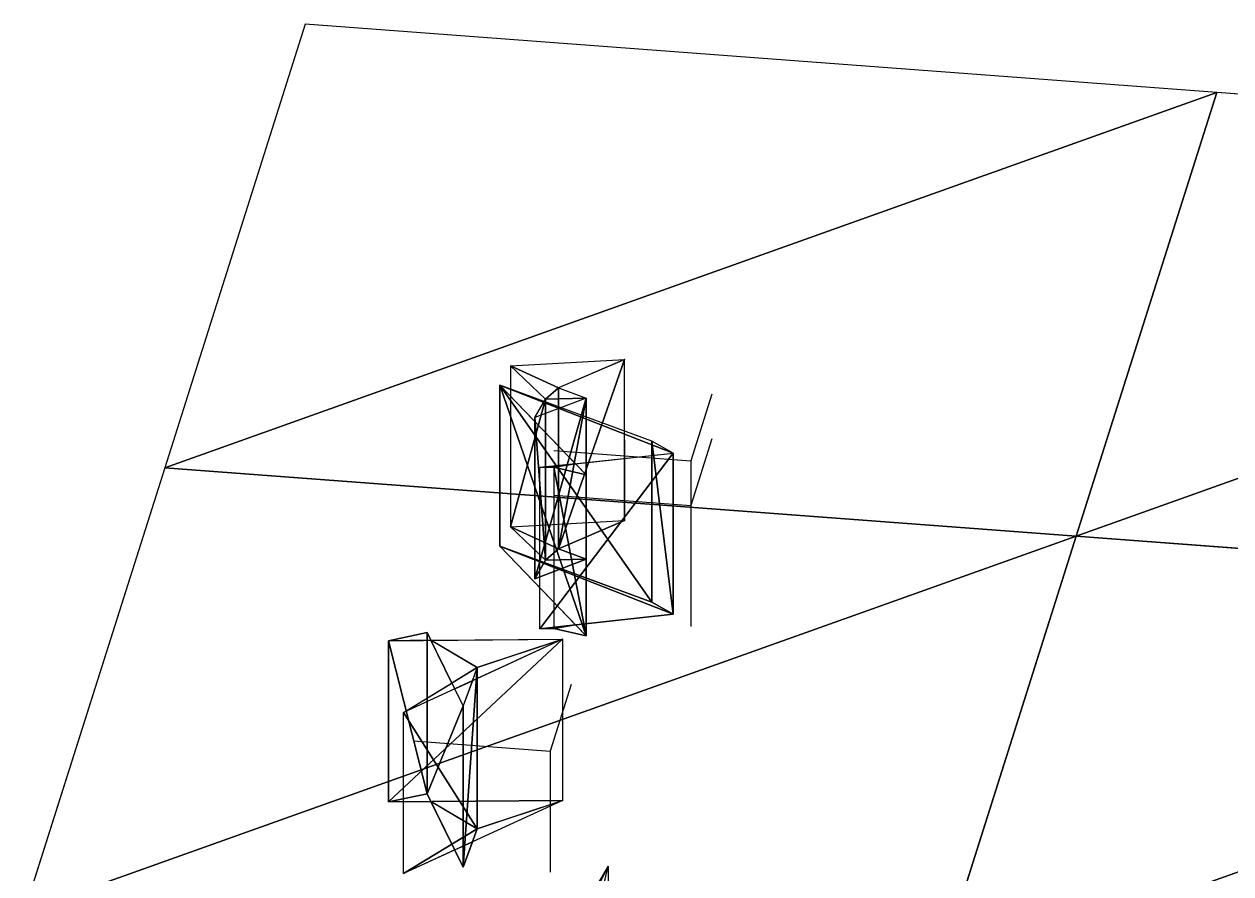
# Model space of a CAD drawing. Header units: metres. Extents: x -114 to 114, y -128 to 56.
# Drawn here: x -114.1 to 16.8, y -36.6 to 55.5 of the extents above; entities that cross this region are included whole.
import ezdxf

# ---------------------------------------------------------------- set-up
doc = ezdxf.new("R2010")
doc.units = ezdxf.units.M

msp = doc.modelspace()

# ---------------------------------------------------------------- linework, layer by layer
for p, q in [((-83.593704, 55.529686, -163.29897), (-98.83214, 7.418091, -249.6301)), ((15.238426, 48.111603, -176.60992), (-83.593704, 55.529686, -163.29897)), ((15.238426, 48.111603, -176.60992), (-7.6293945e-06, 3.8146973e-06, -262.94107)), ((-7.6293945e-06, 3.8146973e-06, -262.94107), (15.238426, 48.111603, -176.60992)), ((114.07056, 40.693512, -189.9209), (15.238426, 48.111603, -176.60992)), ((-61.342163, 18.46994, -183.71796), (-48.95903, 19.176071, -182.45087)), ((-61.342163, 18.46994, -183.71796), (-48.95903, 19.176071, -182.45087)), ((-61.342163, 18.46994, -183.71796), (-48.95903, 19.176071, -182.45087)), ((-57.545853, 14.861237, -190.19339), (-61.342163, 18.46994, -183.71796)), ((-57.545853, 14.861237, -190.19339), (-61.342163, 18.46994, -183.71796)), ((-61.342163, 18.46994, -183.71796), (-61.342163, 0.99967575, -173.98193)), ((-57.545853, 14.861237, -190.19339), (-61.342163, 18.46994, -183.71796)), ((-57.545853, 14.861237, -190.19339), (-61.342163, 18.46994, -183.71796)), ((-61.342163, 18.46994, -183.71796), (-61.342163, 0.99967575, -173.98193)), ((-57.545853, 14.861237, -190.19339), (-61.342163, 18.46994, -183.71796)), ((-57.545853, 14.861237, -190.19339), (-61.342163, 18.46994, -183.71796)), ((-61.342163, 18.46994, -183.71796), (-61.342163, 0.99967575, -173.98193)), ((-48.95903, 19.176071, -182.45087), (-56.126526, 16.100723, -187.96927)), ((-48.95903, 19.176071, -182.45087), (-56.126526, 16.100723, -187.96927)), ((-48.95903, 19.176071, -182.45087), (-56.126526, 16.100723, -187.96927)), ((-48.95903, 19.176071, -182.45087), (-56.126526, 16.100723, -187.96927)), ((-48.95903, 19.176071, -182.45087), (-56.126526, 16.100723, -187.96927)), ((-48.95903, 19.176071, -182.45087), (-56.126526, 16.100723, -187.96927)), ((-48.95903, 1.7058067, -172.71484), (-48.95903, 19.176071, -182.45087)), ((-48.95903, 1.7058067, -172.71484), (-48.95903, 19.176071, -182.45087)), ((-48.95903, 1.7058067, -172.71484), (-48.95903, 19.176071, -182.45087)), ((-46.001785, 10.320419, -186.94215), (-62.50032, 16.370544, -176.08585)), ((-62.50032, 16.370544, -176.08585), (-53.120636, 6.6564407, -193.51675)), ((-46.001785, 10.320419, -186.94215), (-62.50032, 16.370544, -176.08585)), ((-62.50032, 16.370544, -176.08585), (-62.50032, -1.0997086, -166.34982)), ((-62.50032, 16.370544, -176.08585), (-53.120636, 6.6564407, -193.51675)), ((-62.50032, -1.0997086, -166.34982), (-62.50032, 16.370544, -176.08585)), ((-46.001785, 10.320419, -186.94215), (-62.50032, 16.370544, -176.08585)), ((-62.50032, 16.370544, -176.08585), (-53.120636, 6.6564407, -193.51675)), ((-46.001785, 10.320419, -186.94215), (-62.50032, 16.370544, -176.08585)), ((-62.50032, 16.370544, -176.08585), (-62.50032, -1.0997086, -166.34982)), ((-62.50032, 16.370544, -176.08585), (-53.120636, 6.6564407, -193.51675)), ((-62.50032, -1.0997086, -166.34982), (-62.50032, 16.370544, -176.08585)), ((-46.001785, 10.320419, -186.94215), (-62.50032, 16.370544, -176.08585)), ((-62.50032, 16.370544, -176.08585), (-53.120636, 6.6564407, -193.51675)), ((-46.001785, 10.320419, -186.94215), (-62.50032, 16.370544, -176.08585)), ((-62.50032, 16.370544, -176.08585), (-62.50032, -1.0997086, -166.34982)), ((-62.50032, 16.370544, -176.08585), (-53.120636, 6.6564407, -193.51675)), ((-62.50032, -1.0997086, -166.34982), (-62.50032, 16.370544, -176.08585)), ((-56.126526, 16.100723, -187.96927), (-53.122864, 14.979218, -189.98169)), ((-56.126526, 16.100723, -187.96927), (-56.126526, -1.3695412, -178.23325)), ((-56.126526, 16.100723, -187.96927), (-53.122864, 14.979218, -189.98169)), ((-56.126526, -1.3695412, -178.23325), (-56.126526, 16.100723, -187.96927)), ((-56.126526, 16.100723, -187.96927), (-53.122864, 14.979218, -189.98169)), ((-56.126526, 16.100723, -187.96927), (-56.126526, -1.3695412, -178.23325)), ((-56.126526, 16.100723, -187.96927), (-53.122864, 14.979218, -189.98169)), ((-56.126526, -1.3695412, -178.23325), (-56.126526, 16.100723, -187.96927)), ((-56.126526, 16.100723, -187.96927), (-53.122864, 14.979218, -189.98169)), ((-56.126526, 16.100723, -187.96927), (-56.126526, -1.3695412, -178.23325)), ((-56.126526, 16.100723, -187.96927), (-53.122864, 14.979218, -189.98169)), ((-56.126526, -1.3695412, -178.23325), (-56.126526, 16.100723, -187.96927)), ((-53.122864, 14.979218, -189.98169), (-58.683197, 12.858749, -193.78665)), ((-53.122864, 14.979218, -189.98169), (-58.683197, 12.858749, -193.78665)), ((-53.122864, 14.979218, -189.98169), (-58.683197, 12.858749, -193.78665)), ((-53.122864, 14.979218, -189.98169), (-58.683197, 12.858749, -193.78665)), ((-53.122864, 14.979218, -189.98169), (-58.683197, 12.858749, -193.78665)), ((-53.122864, 14.979218, -189.98169), (-58.683197, 12.858749, -193.78665)), ((-58.683197, 12.858749, -193.78665), (-57.545853, 14.861237, -190.19339)), ((-58.683197, 12.858749, -193.78665), (-57.545853, 14.861237, -190.19339)), ((-58.683197, 12.858749, -193.78665), (-57.545853, 14.861237, -190.19339)), ((-58.683197, 12.858749, -193.78665), (-57.545853, 14.861237, -190.19339)), ((-58.683197, 12.858749, -193.78665), (-57.545853, 14.861237, -190.19339)), ((-58.683197, 12.858749, -193.78665), (-57.545853, 14.861237, -190.19339)), ((-57.545853, 14.861237, -190.19339), (-57.545853, -2.6090279, -180.45737)), ((-57.545853, -2.6090279, -180.45737), (-57.545853, 14.861237, -190.19339)), ((-57.545853, 14.861237, -190.19339), (-57.545853, -2.6090279, -180.45737)), ((-57.545853, -2.6090279, -180.45737), (-57.545853, 14.861237, -190.19339)), ((-57.545853, 14.861237, -190.19339), (-57.545853, -2.6090279, -180.45737)), ((-57.545853, -2.6090279, -180.45737), (-57.545853, 14.861237, -190.19339)), ((-53.122864, 14.979218, -189.98169), (-53.122864, -2.491047, -180.24567)), ((-53.122864, -2.491047, -180.24567), (-53.122864, 14.979218, -189.98169)), ((-53.122864, 14.979218, -189.98169), (-53.122864, -2.491047, -180.24567)), ((-53.122864, -2.491047, -180.24567), (-53.122864, 14.979218, -189.98169)), ((-53.122864, 14.979218, -189.98169), (-53.122864, -2.491047, -180.24567)), ((-53.122864, -2.491047, -180.24567), (-53.122864, 14.979218, -189.98169)), ((-39.511093, 15.386795, -189.25034), (-41.79686, 8.170048, -202.20001)), ((-58.683197, 12.858749, -193.78665), (-58.683197, -4.6115074, -184.05063)), ((-58.683197, -4.6115074, -184.05063), (-58.683197, 12.858749, -193.78665)), ((-58.683197, 12.858749, -193.78665), (-58.683197, -4.6115074, -184.05063)), ((-58.683197, -4.6115074, -184.05063), (-58.683197, 12.858749, -193.78665)), ((-58.683197, 12.858749, -193.78665), (-58.683197, -4.6115074, -184.05063)), ((-58.683197, -4.6115074, -184.05063), (-58.683197, 12.858749, -193.78665)), ((-39.511093, 10.53952, -186.549), (-41.79686, 3.3227768, -199.49867)), ((-56.621674, 9.282761, -200.20337), (-41.79686, 8.170048, -202.20001)), ((-43.68914, 9.015778, -189.28319), (-46.001785, 10.320419, -186.94215)), ((-43.68914, 9.015778, -189.28319), (-46.001785, 10.320419, -186.94215)), ((-46.001785, 10.320419, -186.94215), (-46.001785, -7.1498337, -177.20615)), ((-46.001785, -7.1498337, -177.20615), (-46.001785, 10.320419, -186.94215)), ((-43.68914, 9.015778, -189.28319), (-46.001785, 10.320419, -186.94215)), ((-43.68914, 9.015778, -189.28319), (-46.001785, 10.320419, -186.94215)), ((-46.001785, 10.320419, -186.94215), (-46.001785, -7.1498337, -177.20615)), ((-46.001785, -7.1498337, -177.20615), (-46.001785, 10.320419, -186.94215)), ((-43.68914, 9.015778, -189.28319), (-46.001785, 10.320419, -186.94215)), ((-43.68914, 9.015778, -189.28319), (-46.001785, 10.320419, -186.94215)), ((-46.001785, 10.320419, -186.94215), (-46.001785, -7.1498337, -177.20615)), ((-46.001785, -7.1498337, -177.20615), (-46.001785, 10.320419, -186.94215)), ((-58.14035, 7.435684, -192.1185), (-43.68914, 9.015778, -189.28319)), ((-58.14035, 7.435684, -192.1185), (-43.68914, 9.015778, -189.28319)), ((-58.14035, 7.435684, -192.1185), (-43.68914, 9.015778, -189.28319)), ((-58.14035, 7.435684, -192.1185), (-43.68914, 9.015778, -189.28319)), ((-58.14035, 7.435684, -192.1185), (-43.68914, 9.015778, -189.28319)), ((-58.14035, 7.435684, -192.1185), (-43.68914, 9.015778, -189.28319)), ((-43.68914, 9.015778, -189.28319), (-43.68914, -8.454475, -179.54718)), ((-43.68914, -8.454475, -179.54718), (-43.68914, 9.015778, -189.28319)), ((-43.68914, 9.015778, -189.28319), (-43.68914, -8.454475, -179.54718)), ((-43.68914, -8.454475, -179.54718), (-43.68914, 9.015778, -189.28319)), ((-43.68914, 9.015778, -189.28319), (-43.68914, -8.454475, -179.54718)), ((-43.68914, -8.454475, -179.54718), (-43.68914, 9.015778, -189.28319)), ((-41.79686, 8.170048, -202.20001), (-41.79686, -4.9326477, -194.89801)), ((-98.83214, 7.418091, -249.6301), (-114.07057, -40.693504, -335.9612)), ((-7.6293945e-06, 3.8146973e-06, -262.94107), (-98.83214, 7.418091, -249.6301)), ((-98.83214, 7.418091, -249.6301), (-7.6293945e-06, 3.8146973e-06, -262.94107)), ((-56.62712, 7.4700394, -192.05684), (-58.14035, 7.435684, -192.1185)), ((-56.62712, 7.4700394, -192.05684), (-58.14035, 7.435684, -192.1185)), ((-56.62712, 7.4700394, -192.05684), (-58.14035, 7.435684, -192.1185)), ((-58.14035, -10.034569, -182.38248), (-58.14035, 7.435684, -192.1185)), ((-58.14035, -10.034569, -182.38248), (-58.14035, 7.435684, -192.1185)), ((-58.14035, -10.034569, -182.38248), (-58.14035, 7.435684, -192.1185)), ((-53.120636, 6.6564407, -193.51675), (-56.62712, 7.4700394, -192.05684)), ((-53.120636, 6.6564407, -193.51675), (-56.62712, 7.4700394, -192.05684)), ((-56.62712, 7.4700394, -192.05684), (-56.62712, -10.000214, -182.32083)), ((-53.120636, 6.6564407, -193.51675), (-56.62712, 7.4700394, -192.05684)), ((-53.120636, 6.6564407, -193.51675), (-56.62712, 7.4700394, -192.05684)), ((-56.62712, 7.4700394, -192.05684), (-56.62712, -10.000214, -182.32083)), ((-53.120636, 6.6564407, -193.51675), (-56.62712, 7.4700394, -192.05684)), ((-53.120636, 6.6564407, -193.51675), (-56.62712, 7.4700394, -192.05684)), ((-56.62712, 7.4700394, -192.05684), (-56.62712, -10.000214, -182.32083)), ((-53.120636, 6.6564407, -193.51675), (-53.120636, -10.813812, -183.78073)), ((-53.120636, -10.813812, -183.78073), (-53.120636, 6.6564407, -193.51675)), ((-53.120636, 6.6564407, -193.51675), (-53.120636, -10.813812, -183.78073)), ((-53.120636, -10.813812, -183.78073), (-53.120636, 6.6564407, -193.51675)), ((-53.120636, 6.6564407, -193.51675), (-53.120636, -10.813812, -183.78073)), ((-53.120636, -10.813812, -183.78073), (-53.120636, 6.6564407, -193.51675)), ((-56.621674, 4.4354935, -197.50203), (-41.79686, 3.3227768, -199.49867)), ((-41.79686, 3.3227768, -199.49867), (-41.79686, -9.779911, -192.19666)), ((-61.342163, 0.99967575, -173.98193), (-48.95903, 1.7058067, -172.71484)), ((-61.342163, 0.99967575, -173.98193), (-48.95903, 1.7058067, -172.71484)), ((-61.342163, 0.99967575, -173.98193), (-48.95903, 1.7058067, -172.71484)), ((-56.126526, -1.3695412, -178.23325), (-48.95903, 1.7058067, -172.71484)), ((-48.95903, 1.7058067, -172.71484), (-56.126526, -1.3695412, -178.23325)), ((-56.126526, -1.3695412, -178.23325), (-48.95903, 1.7058067, -172.71484)), ((-48.95903, 1.7058067, -172.71484), (-56.126526, -1.3695412, -178.23325)), ((-56.126526, -1.3695412, -178.23325), (-48.95903, 1.7058067, -172.71484)), ((-48.95903, 1.7058067, -172.71484), (-56.126526, -1.3695412, -178.23325)), ((-61.342163, 0.99967575, -173.98193), (-57.545853, -2.6090279, -180.45737)), ((-57.545853, -2.6090279, -180.45737), (-61.342163, 0.99967575, -173.98193)), ((-61.342163, 0.99967575, -173.98193), (-57.545853, -2.6090279, -180.45737)), ((-57.545853, -2.6090279, -180.45737), (-61.342163, 0.99967575, -173.98193)), ((-61.342163, 0.99967575, -173.98193), (-57.545853, -2.6090279, -180.45737)), ((-57.545853, -2.6090279, -180.45737), (-61.342163, 0.99967575, -173.98193)), ((-7.6293945e-06, 3.8146973e-06, -262.94107), (-15.238441, -48.11159, -349.2722)), ((-15.238441, -48.11159, -349.2722), (-7.6293945e-06, 3.8146973e-06, -262.94107)), ((98.83212, -7.418083, -276.252), (-7.6293945e-06, 3.8146973e-06, -262.94107)), ((-7.6293945e-06, 3.8146973e-06, -262.94107), (98.83212, -7.418083, -276.252)), ((-62.50032, -1.0997086, -166.34982), (-46.001785, -7.1498337, -177.20615)), ((-53.120636, -10.813812, -183.78073), (-62.50032, -1.0997086, -166.34982)), ((-46.001785, -7.1498337, -177.20615), (-62.50032, -1.0997086, -166.34982)), ((-62.50032, -1.0997086, -166.34982), (-53.120636, -10.813812, -183.78073)), ((-62.50032, -1.0997086, -166.34982), (-46.001785, -7.1498337, -177.20615)), ((-53.120636, -10.813812, -183.78073), (-62.50032, -1.0997086, -166.34982)), ((-46.001785, -7.1498337, -177.20615), (-62.50032, -1.0997086, -166.34982)), ((-62.50032, -1.0997086, -166.34982), (-53.120636, -10.813812, -183.78073)), ((-62.50032, -1.0997086, -166.34982), (-46.001785, -7.1498337, -177.20615)), ((-53.120636, -10.813812, -183.78073), (-62.50032, -1.0997086, -166.34982)), ((-46.001785, -7.1498337, -177.20615), (-62.50032, -1.0997086, -166.34982)), ((-62.50032, -1.0997086, -166.34982), (-53.120636, -10.813812, -183.78073)), ((-58.683197, -4.6115074, -184.05063), (-53.122864, -2.491047, -180.24567)), ((-53.122864, -2.491047, -180.24567), (-58.683197, -4.6115074, -184.05063)), ((-58.683197, -4.6115074, -184.05063), (-53.122864, -2.491047, -180.24567)), ((-53.122864, -2.491047, -180.24567), (-58.683197, -4.6115074, -184.05063)), ((-58.683197, -4.6115074, -184.05063), (-53.122864, -2.491047, -180.24567)), ((-53.122864, -2.491047, -180.24567), (-58.683197, -4.6115074, -184.05063)), ((-57.545853, -2.6090279, -180.45737), (-58.683197, -4.6115074, -184.05063)), ((-58.683197, -4.6115074, -184.05063), (-57.545853, -2.6090279, -180.45737)), ((-57.545853, -2.6090279, -180.45737), (-58.683197, -4.6115074, -184.05063)), ((-58.683197, -4.6115074, -184.05063), (-57.545853, -2.6090279, -180.45737)), ((-57.545853, -2.6090279, -180.45737), (-58.683197, -4.6115074, -184.05063)), ((-58.683197, -4.6115074, -184.05063), (-57.545853, -2.6090279, -180.45737)), ((-53.122864, -2.491047, -180.24567), (-56.126526, -1.3695412, -178.23325)), ((-56.126526, -1.3695412, -178.23325), (-53.122864, -2.491047, -180.24567)), ((-53.122864, -2.491047, -180.24567), (-56.126526, -1.3695412, -178.23325)), ((-56.126526, -1.3695412, -178.23325), (-53.122864, -2.491047, -180.24567)), ((-53.122864, -2.491047, -180.24567), (-56.126526, -1.3695412, -178.23325)), ((-56.126526, -1.3695412, -178.23325), (-53.122864, -2.491047, -180.24567)), ((-46.001785, -7.1498337, -177.20615), (-43.68914, -8.454475, -179.54718)), ((-43.68914, -8.454475, -179.54718), (-46.001785, -7.1498337, -177.20615)), ((-46.001785, -7.1498337, -177.20615), (-43.68914, -8.454475, -179.54718)), ((-43.68914, -8.454475, -179.54718), (-46.001785, -7.1498337, -177.20615)), ((-46.001785, -7.1498337, -177.20615), (-43.68914, -8.454475, -179.54718)), ((-43.68914, -8.454475, -179.54718), (-46.001785, -7.1498337, -177.20615)), ((-43.68914, -8.454475, -179.54718), (-58.14035, -10.034569, -182.38248)), ((-58.14035, -10.034569, -182.38248), (-43.68914, -8.454475, -179.54718)), ((-43.68914, -8.454475, -179.54718), (-58.14035, -10.034569, -182.38248)), ((-58.14035, -10.034569, -182.38248), (-43.68914, -8.454475, -179.54718)), ((-43.68914, -8.454475, -179.54718), (-58.14035, -10.034569, -182.38248)), ((-58.14035, -10.034569, -182.38248), (-43.68914, -8.454475, -179.54718)), ((-70.36719, -10.454948, -274.72098), (-74.55463, -11.330528, -276.2921)), ((-70.36719, -10.454948, -274.72098), (-74.55463, -11.330528, -276.2921)), ((-70.36719, -10.454948, -274.72098), (-74.55463, -11.330528, -276.2921)), ((-70.36719, -10.454948, -274.72098), (-74.55463, -11.330528, -276.2921)), ((-70.36719, -10.454948, -274.72098), (-74.55463, -11.330528, -276.2921)), ((-70.36719, -10.454948, -274.72098), (-74.55463, -11.330528, -276.2921)), ((-66.47438, -18.413567, -289.00186), (-70.36719, -10.454948, -274.72098)), ((-66.47438, -18.413567, -289.00186), (-70.36719, -10.454948, -274.72098)), ((-70.36719, -10.454948, -274.72098), (-70.36719, -27.925203, -264.98495)), ((-70.36719, -27.925203, -264.98495), (-70.36719, -10.454948, -274.72098)), ((-66.47438, -18.413567, -289.00186), (-70.36719, -10.454948, -274.72098)), ((-66.47438, -18.413567, -289.00186), (-70.36719, -10.454948, -274.72098)), ((-70.36719, -10.454948, -274.72098), (-70.36719, -27.925203, -264.98495)), ((-70.36719, -27.925203, -264.98495), (-70.36719, -10.454948, -274.72098)), ((-66.47438, -18.413567, -289.00186), (-70.36719, -10.454948, -274.72098)), ((-66.47438, -18.413567, -289.00186), (-70.36719, -10.454948, -274.72098)), ((-70.36719, -10.454948, -274.72098), (-70.36719, -27.925203, -264.98495)), ((-70.36719, -27.925203, -264.98495), (-70.36719, -10.454948, -274.72098)), ((-56.62712, -10.000214, -182.32083), (-58.14035, -10.034569, -182.38248)), ((-56.62712, -10.000214, -182.32083), (-58.14035, -10.034569, -182.38248)), ((-56.62712, -10.000214, -182.32083), (-58.14035, -10.034569, -182.38248)), ((-56.62712, -10.000214, -182.32083), (-53.120636, -10.813812, -183.78073)), ((-53.120636, -10.813812, -183.78073), (-56.62712, -10.000214, -182.32083)), ((-56.62712, -10.000214, -182.32083), (-53.120636, -10.813812, -183.78073)), ((-53.120636, -10.813812, -183.78073), (-56.62712, -10.000214, -182.32083)), ((-56.62712, -10.000214, -182.32083), (-53.120636, -10.813812, -183.78073)), ((-53.120636, -10.813812, -183.78073), (-56.62712, -10.000214, -182.32083)), ((-74.55463, -11.330528, -276.2921), (-55.68123, -11.178352, -276.01904)), ((-74.55463, -11.330528, -276.2921), (-55.68123, -11.178352, -276.01904)), ((-74.55463, -11.330528, -276.2921), (-55.68123, -11.178352, -276.01904)), ((-74.55463, -11.330528, -276.2921), (-55.68123, -11.178352, -276.01904)), ((-74.55463, -11.330528, -276.2921), (-55.68123, -11.178352, -276.01904)), ((-74.55463, -11.330528, -276.2921), (-55.68123, -11.178352, -276.01904)), ((-74.55463, -11.330528, -276.2921), (-74.55463, -28.800783, -266.5561)), ((-74.55463, -28.800783, -266.5561), (-74.55463, -11.330528, -276.2921)), ((-74.55463, -11.330528, -276.2921), (-74.55463, -28.800783, -266.5561)), ((-74.55463, -28.800783, -266.5561), (-74.55463, -11.330528, -276.2921)), ((-74.55463, -11.330528, -276.2921), (-74.55463, -28.800783, -266.5561)), ((-74.55463, -28.800783, -266.5561), (-74.55463, -11.330528, -276.2921)), ((-55.68123, -11.178352, -276.01904), (-72.947464, -19.116127, -290.26254)), ((-55.68123, -11.178352, -276.01904), (-72.947464, -19.116127, -290.26254)), ((-55.68123, -11.178352, -276.01904), (-72.947464, -19.116127, -290.26254)), ((-55.68123, -11.178352, -276.01904), (-55.68123, -28.648607, -266.28302)), ((-55.68123, -11.178352, -276.01904), (-55.68123, -28.648607, -266.28302)), ((-55.68123, -11.178352, -276.01904), (-55.68123, -28.648607, -266.28302)), ((-72.947464, -19.116127, -290.26254), (-64.94954, -14.257263, -281.54382)), ((-72.947464, -19.116127, -290.26254), (-64.94954, -14.257263, -281.54382)), ((-72.947464, -19.116127, -290.26254), (-64.94954, -14.257263, -281.54382)), ((-72.947464, -19.116127, -290.26254), (-64.94954, -14.257263, -281.54382)), ((-72.947464, -19.116127, -290.26254), (-64.94954, -14.257263, -281.54382)), ((-72.947464, -19.116127, -290.26254), (-64.94954, -14.257263, -281.54382)), ((-64.94954, -14.257263, -281.54382), (-66.47438, -18.413567, -289.00186)), ((-64.94954, -14.257263, -281.54382), (-66.47438, -18.413567, -289.00186)), ((-64.94954, -14.257263, -281.54382), (-66.47438, -18.413567, -289.00186)), ((-64.94954, -14.257263, -281.54382), (-66.47438, -18.413567, -289.00186)), ((-64.94954, -14.257263, -281.54382), (-66.47438, -18.413567, -289.00186)), ((-64.94954, -14.257263, -281.54382), (-66.47438, -18.413567, -289.00186)), ((-64.94954, -14.257263, -281.54382), (-64.94954, -31.727518, -271.8078)), ((-64.94954, -31.727518, -271.8078), (-64.94954, -14.257263, -281.54382)), ((-64.94954, -14.257263, -281.54382), (-64.94954, -31.727518, -271.8078)), ((-64.94954, -31.727518, -271.8078), (-64.94954, -14.257263, -281.54382)), ((-64.94954, -14.257263, -281.54382), (-64.94954, -31.727518, -271.8078)), ((-64.94954, -31.727518, -271.8078), (-64.94954, -14.257263, -281.54382)), ((-54.749527, -16.098259, -284.8473), (-57.035294, -23.314995, -297.79697)), ((-72.947464, -36.58638, -280.52652), (-72.947464, -19.116127, -290.26254)), ((-72.947464, -36.58638, -280.52652), (-72.947464, -19.116127, -290.26254)), ((-72.947464, -36.58638, -280.52652), (-72.947464, -19.116127, -290.26254)), ((-66.47438, -18.413567, -289.00186), (-66.47438, -35.88382, -279.26584)), ((-66.47438, -35.88382, -279.26584), (-66.47438, -18.413567, -289.00186)), ((-66.47438, -18.413567, -289.00186), (-66.47438, -35.88382, -279.26584)), ((-66.47438, -35.88382, -279.26584), (-66.47438, -18.413567, -289.00186)), ((-66.47438, -18.413567, -289.00186), (-66.47438, -35.88382, -279.26584)), ((-66.47438, -35.88382, -279.26584), (-66.47438, -18.413567, -289.00186)), ((-71.86011, -22.202286, -295.80032), (-57.035294, -23.314995, -297.79697)), ((-57.035294, -23.314995, -297.79697), (-57.035294, -36.417686, -290.49493)), ((-74.55463, -28.800783, -266.5561), (-70.36719, -27.925203, -264.98495)), ((-70.36719, -27.925203, -264.98495), (-74.55463, -28.800783, -266.5561)), ((-74.55463, -28.800783, -266.5561), (-70.36719, -27.925203, -264.98495)), ((-70.36719, -27.925203, -264.98495), (-74.55463, -28.800783, -266.5561)), ((-74.55463, -28.800783, -266.5561), (-70.36719, -27.925203, -264.98495)), ((-70.36719, -27.925203, -264.98495), (-74.55463, -28.800783, -266.5561)), ((-55.68123, -28.648607, -266.28302), (-74.55463, -28.800783, -266.5561)), ((-74.55463, -28.800783, -266.5561), (-55.68123, -28.648607, -266.28302)), ((-55.68123, -28.648607, -266.28302), (-74.55463, -28.800783, -266.5561)), ((-74.55463, -28.800783, -266.5561), (-55.68123, -28.648607, -266.28302)), ((-55.68123, -28.648607, -266.28302), (-74.55463, -28.800783, -266.5561)), ((-74.55463, -28.800783, -266.5561), (-55.68123, -28.648607, -266.28302)), ((-55.68123, -28.648607, -266.28302), (-72.947464, -36.58638, -280.52652)), ((-55.68123, -28.648607, -266.28302), (-72.947464, -36.58638, -280.52652)), ((-55.68123, -28.648607, -266.28302), (-72.947464, -36.58638, -280.52652)), ((-70.36719, -27.925203, -264.98495), (-66.47438, -35.88382, -279.26584)), ((-66.47438, -35.88382, -279.26584), (-70.36719, -27.925203, -264.98495)), ((-70.36719, -27.925203, -264.98495), (-66.47438, -35.88382, -279.26584)), ((-66.47438, -35.88382, -279.26584), (-70.36719, -27.925203, -264.98495)), ((-70.36719, -27.925203, -264.98495), (-66.47438, -35.88382, -279.26584)), ((-66.47438, -35.88382, -279.26584), (-70.36719, -27.925203, -264.98495)), ((-64.94954, -31.727518, -271.8078), (-72.947464, -36.58638, -280.52652)), ((-72.947464, -36.58638, -280.52652), (-64.94954, -31.727518, -271.8078)), ((-64.94954, -31.727518, -271.8078), (-72.947464, -36.58638, -280.52652)), ((-72.947464, -36.58638, -280.52652), (-64.94954, -31.727518, -271.8078)), ((-64.94954, -31.727518, -271.8078), (-72.947464, -36.58638, -280.52652)), ((-72.947464, -36.58638, -280.52652), (-64.94954, -31.727518, -271.8078)), ((-66.47438, -35.88382, -279.26584), (-64.94954, -31.727518, -271.8078)), ((-64.94954, -31.727518, -271.8078), (-66.47438, -35.88382, -279.26584)), ((-66.47438, -35.88382, -279.26584), (-64.94954, -31.727518, -271.8078)), ((-64.94954, -31.727518, -271.8078), (-66.47438, -35.88382, -279.26584)), ((-66.47438, -35.88382, -279.26584), (-64.94954, -31.727518, -271.8078)), ((-64.94954, -31.727518, -271.8078), (-66.47438, -35.88382, -279.26584)), ((-50.76242, -35.784622, -148.3747), (-56.175232, -44.94822, -164.81778)), ((-50.76242, -35.784622, -148.3747), (-56.175232, -44.94822, -164.81778)), ((-50.76242, -35.784622, -148.3747), (-56.175232, -44.94822, -164.81778)), ((-53.301117, -46.818024, -168.17297), (-50.76242, -35.784622, -148.3747)), ((-53.301117, -46.818024, -168.17297), (-50.76242, -35.784622, -148.3747)), ((-53.301117, -46.818024, -168.17297), (-50.76242, -35.784622, -148.3747)), ((-53.301117, -46.818024, -168.17297), (-50.76242, -35.784622, -148.3747)), ((-53.301117, -46.818024, -168.17297), (-50.76242, -35.784622, -148.3747)), ((-53.301117, -46.818024, -168.17297), (-50.76242, -35.784622, -148.3747)), ((-50.76242, -35.784622, -148.3747), (-50.76242, -53.254883, -138.63867)), ((-50.76242, -35.784622, -148.3747), (-50.76242, -53.254883, -138.63867)), ((-50.76242, -35.784622, -148.3747), (-50.76242, -53.254883, -138.63867))]:
    msp.add_line(p, q)
for points in [[(-98.83214, 7.418091, -249.6301), (15.238426, 48.111603, -176.60992), (-83.593704, 55.529686, -163.29897), (-83.593605, 55.529785, -163.29886)], [(-98.83214, 7.418091, -249.6301), (-7.6293945e-06, 3.8146973e-06, -262.94107), (15.238426, 48.111603, -176.60992), (15.238526, 48.111702, -176.60982)], [(-7.6293945e-06, 3.8146973e-06, -262.94107), (114.07056, 40.693512, -189.9209), (15.238426, 48.111603, -176.60992), (15.238526, 48.111702, -176.60982)], [(-7.6293945e-06, 3.8146973e-06, -262.94107), (98.83212, -7.418083, -276.252), (114.07056, 40.693512, -189.9209), (114.070656, 40.69361, -189.92079)], [(-56.126526, 16.100723, -187.96927), (-61.342163, 18.46994, -183.71796), (-48.95903, 19.176071, -182.45087), (-48.95893, 19.17617, -182.45076)], [(-56.126526, 16.100723, -187.96927), (-61.342163, 18.46994, -183.71796), (-48.95903, 19.176071, -182.45087), (-48.95893, 19.17617, -182.45076)], [(-56.126526, 16.100723, -187.96927), (-61.342163, 18.46994, -183.71796), (-48.95903, 19.176071, -182.45087), (-48.95893, 19.17617, -182.45076)], [(-56.126526, 16.100723, -187.96927), (-57.545853, 14.861237, -190.19339), (-61.342163, 18.46994, -183.71796), (-61.342064, 18.47004, -183.71785)], [(-56.126526, 16.100723, -187.96927), (-57.545853, 14.861237, -190.19339), (-61.342163, 18.46994, -183.71796), (-61.342064, 18.47004, -183.71785)], [(-56.126526, 16.100723, -187.96927), (-57.545853, 14.861237, -190.19339), (-61.342163, 18.46994, -183.71796), (-61.342064, 18.47004, -183.71785)], [(-57.545853, 14.861237, -190.19339), (-61.342163, 18.46994, -183.71796), (-61.342163, 0.99967575, -173.98193), (-61.342064, 0.99977577, -173.98183)], [(-57.545853, 14.861237, -190.19339), (-61.342163, 18.46994, -183.71796), (-61.342163, 0.99967575, -173.98193), (-61.342064, 0.99977577, -173.98183)], [(-57.545853, 14.861237, -190.19339), (-61.342163, 18.46994, -183.71796), (-61.342163, 0.99967575, -173.98193), (-61.342064, 0.99977577, -173.98183)], [(-48.95903, 19.176071, -182.45087), (-56.126526, 16.100723, -187.96927), (-56.126526, -1.3695412, -178.23325), (-56.126427, -1.3694412, -178.23314)], [(-48.95903, 19.176071, -182.45087), (-56.126526, -1.3695412, -178.23325), (-48.95903, 1.7058067, -172.71484), (-48.95893, 1.7059067, -172.71474)], [(-48.95903, 19.176071, -182.45087), (-56.126526, 16.100723, -187.96927), (-56.126526, -1.3695412, -178.23325), (-56.126427, -1.3694412, -178.23314)], [(-48.95903, 19.176071, -182.45087), (-56.126526, -1.3695412, -178.23325), (-48.95903, 1.7058067, -172.71484), (-48.95893, 1.7059067, -172.71474)], [(-48.95903, 19.176071, -182.45087), (-56.126526, 16.100723, -187.96927), (-56.126526, -1.3695412, -178.23325), (-56.126427, -1.3694412, -178.23314)], [(-48.95903, 19.176071, -182.45087), (-56.126526, -1.3695412, -178.23325), (-48.95903, 1.7058067, -172.71484), (-48.95893, 1.7059067, -172.71474)], [(-46.001785, -7.1498337, -177.20615), (-46.001785, 10.320419, -186.94215), (-62.50032, 16.370544, -176.08585), (-62.50022, 16.370644, -176.08574)], [(-46.001785, -7.1498337, -177.20615), (-46.001785, 10.320419, -186.94215), (-62.50032, 16.370544, -176.08585), (-62.50022, 16.370644, -176.08574)], [(-46.001785, -7.1498337, -177.20615), (-46.001785, 10.320419, -186.94215), (-62.50032, 16.370544, -176.08585), (-62.50022, 16.370644, -176.08574)], [(-62.50032, 16.370544, -176.08585), (-54.28055, 7.857712, -191.36122), (-43.68914, 9.015778, -189.28319), (-43.68904, 9.015878, -189.28308)], [(-62.50032, 16.370544, -176.08585), (-43.68914, 9.015778, -189.28319), (-46.001785, 10.320419, -186.94215), (-46.001686, 10.320519, -186.94205)], [(-46.001785, -7.1498337, -177.20615), (-62.50032, 16.370544, -176.08585), (-62.50032, -1.0997086, -166.34982), (-62.50022, -1.0996085, -166.34972)], [(-62.50032, 16.370544, -176.08585), (-53.120636, 6.6564407, -193.51675), (-53.120636, -10.813812, -183.78073), (-53.120537, -10.813712, -183.78062)], [(-62.50032, 16.370544, -176.08585), (-53.120636, -10.813812, -183.78073), (-62.50032, -1.0997086, -166.34982), (-62.50022, -1.0996085, -166.34972)], [(-62.50032, 16.370544, -176.08585), (-54.28055, 7.857712, -191.36122), (-43.68914, 9.015778, -189.28319), (-43.68904, 9.015878, -189.28308)], [(-62.50032, 16.370544, -176.08585), (-43.68914, 9.015778, -189.28319), (-46.001785, 10.320419, -186.94215), (-46.001686, 10.320519, -186.94205)], [(-46.001785, -7.1498337, -177.20615), (-62.50032, 16.370544, -176.08585), (-62.50032, -1.0997086, -166.34982), (-62.50022, -1.0996085, -166.34972)], [(-62.50032, 16.370544, -176.08585), (-53.120636, 6.6564407, -193.51675), (-53.120636, -10.813812, -183.78073), (-53.120537, -10.813712, -183.78062)], [(-62.50032, 16.370544, -176.08585), (-53.120636, -10.813812, -183.78073), (-62.50032, -1.0997086, -166.34982), (-62.50022, -1.0996085, -166.34972)], [(-62.50032, 16.370544, -176.08585), (-54.28055, 7.857712, -191.36122), (-43.68914, 9.015778, -189.28319), (-43.68904, 9.015878, -189.28308)], [(-62.50032, 16.370544, -176.08585), (-43.68914, 9.015778, -189.28319), (-46.001785, 10.320419, -186.94215), (-46.001686, 10.320519, -186.94205)], [(-46.001785, -7.1498337, -177.20615), (-62.50032, 16.370544, -176.08585), (-62.50032, -1.0997086, -166.34982), (-62.50022, -1.0996085, -166.34972)], [(-62.50032, 16.370544, -176.08585), (-53.120636, 6.6564407, -193.51675), (-53.120636, -10.813812, -183.78073), (-53.120537, -10.813712, -183.78062)], [(-62.50032, 16.370544, -176.08585), (-53.120636, -10.813812, -183.78073), (-62.50032, -1.0997086, -166.34982), (-62.50022, -1.0996085, -166.34972)], [(-56.126526, 16.100723, -187.96927), (-53.122864, 14.979218, -189.98169), (-57.545853, 14.861237, -190.19339), (-57.545753, 14.861337, -190.19328)], [(-56.126526, 16.100723, -187.96927), (-53.122864, 14.979218, -189.98169), (-57.545853, 14.861237, -190.19339), (-57.545753, 14.861337, -190.19328)], [(-56.126526, 16.100723, -187.96927), (-53.122864, 14.979218, -189.98169), (-57.545853, 14.861237, -190.19339), (-57.545753, 14.861337, -190.19328)], [(-53.122864, 14.979218, -189.98169), (-56.126526, -1.3695412, -178.23325), (-56.126526, 16.100723, -187.96927), (-56.126427, 16.100822, -187.96916)], [(-53.122864, 14.979218, -189.98169), (-56.126526, -1.3695412, -178.23325), (-56.126526, 16.100723, -187.96927), (-56.126427, 16.100822, -187.96916)], [(-53.122864, 14.979218, -189.98169), (-56.126526, -1.3695412, -178.23325), (-56.126526, 16.100723, -187.96927), (-56.126427, 16.100822, -187.96916)], [(-57.545853, 14.861237, -190.19339), (-61.342163, 0.99967575, -173.98193), (-57.545853, -2.6090279, -180.45737), (-57.545753, -2.608928, -180.45726)], [(-57.545853, 14.861237, -190.19339), (-61.342163, 0.99967575, -173.98193), (-57.545853, -2.6090279, -180.45737), (-57.545753, -2.608928, -180.45726)], [(-57.545853, 14.861237, -190.19339), (-61.342163, 0.99967575, -173.98193), (-57.545853, -2.6090279, -180.45737), (-57.545753, -2.608928, -180.45726)], [(-57.545853, 14.861237, -190.19339), (-53.122864, 14.979218, -189.98169), (-58.683197, 12.858749, -193.78665), (-58.683098, 12.85885, -193.78654)], [(-53.122864, 14.979218, -189.98169), (-58.683197, 12.858749, -193.78665), (-58.683197, -4.6115074, -184.05063), (-58.683098, -4.6114073, -184.05052)], [(-53.122864, 14.979218, -189.98169), (-58.683197, -4.6115074, -184.05063), (-53.122864, -2.491047, -180.24567), (-53.122765, -2.490947, -180.24556)], [(-57.545853, 14.861237, -190.19339), (-53.122864, 14.979218, -189.98169), (-58.683197, 12.858749, -193.78665), (-58.683098, 12.85885, -193.78654)], [(-53.122864, 14.979218, -189.98169), (-58.683197, 12.858749, -193.78665), (-58.683197, -4.6115074, -184.05063), (-58.683098, -4.6114073, -184.05052)], [(-53.122864, 14.979218, -189.98169), (-58.683197, -4.6115074, -184.05063), (-53.122864, -2.491047, -180.24567), (-53.122765, -2.490947, -180.24556)], [(-57.545853, 14.861237, -190.19339), (-53.122864, 14.979218, -189.98169), (-58.683197, 12.858749, -193.78665), (-58.683098, 12.85885, -193.78654)], [(-53.122864, 14.979218, -189.98169), (-58.683197, 12.858749, -193.78665), (-58.683197, -4.6115074, -184.05063), (-58.683098, -4.6114073, -184.05052)], [(-53.122864, 14.979218, -189.98169), (-58.683197, -4.6115074, -184.05063), (-53.122864, -2.491047, -180.24567), (-53.122765, -2.490947, -180.24556)], [(-58.683197, 12.858749, -193.78665), (-57.545853, 14.861237, -190.19339), (-57.545853, -2.6090279, -180.45737), (-57.545753, -2.608928, -180.45726)], [(-58.683197, 12.858749, -193.78665), (-57.545853, 14.861237, -190.19339), (-57.545853, -2.6090279, -180.45737), (-57.545753, -2.608928, -180.45726)], [(-58.683197, 12.858749, -193.78665), (-57.545853, 14.861237, -190.19339), (-57.545853, -2.6090279, -180.45737), (-57.545753, -2.608928, -180.45726)], [(-53.122864, 14.979218, -189.98169), (-53.122864, -2.491047, -180.24567), (-56.126526, -1.3695412, -178.23325), (-56.126427, -1.3694412, -178.23314)], [(-53.122864, 14.979218, -189.98169), (-53.122864, -2.491047, -180.24567), (-56.126526, -1.3695412, -178.23325), (-56.126427, -1.3694412, -178.23314)], [(-53.122864, 14.979218, -189.98169), (-53.122864, -2.491047, -180.24567), (-56.126526, -1.3695412, -178.23325), (-56.126427, -1.3694412, -178.23314)], [(-58.683197, 12.858749, -193.78665), (-57.545853, -2.6090279, -180.45737), (-58.683197, -4.6115074, -184.05063), (-58.683098, -4.6114073, -184.05052)], [(-58.683197, 12.858749, -193.78665), (-57.545853, -2.6090279, -180.45737), (-58.683197, -4.6115074, -184.05063), (-58.683098, -4.6114073, -184.05052)], [(-58.683197, 12.858749, -193.78665), (-57.545853, -2.6090279, -180.45737), (-58.683197, -4.6115074, -184.05063), (-58.683098, -4.6114073, -184.05052)], [(-43.68914, -8.454475, -179.54718), (-43.68914, 9.015778, -189.28319), (-46.001785, 10.320419, -186.94215), (-46.001686, 10.320519, -186.94205)], [(-43.68914, -8.454475, -179.54718), (-43.68914, 9.015778, -189.28319), (-46.001785, 10.320419, -186.94215), (-46.001686, 10.320519, -186.94205)], [(-43.68914, -8.454475, -179.54718), (-43.68914, 9.015778, -189.28319), (-46.001785, 10.320419, -186.94215), (-46.001686, 10.320519, -186.94205)], [(-43.68914, -8.454475, -179.54718), (-46.001785, 10.320419, -186.94215), (-46.001785, -7.1498337, -177.20615), (-46.001686, -7.1497335, -177.20604)], [(-43.68914, -8.454475, -179.54718), (-46.001785, 10.320419, -186.94215), (-46.001785, -7.1498337, -177.20615), (-46.001686, -7.1497335, -177.20604)], [(-43.68914, -8.454475, -179.54718), (-46.001785, 10.320419, -186.94215), (-46.001785, -7.1498337, -177.20615), (-46.001686, -7.1497335, -177.20604)], [(-43.68914, 9.015778, -189.28319), (-43.68914, -8.454475, -179.54718), (-58.14035, -10.034569, -182.38248), (-58.14025, -10.034469, -182.38237)], [(-43.68914, 9.015778, -189.28319), (-58.14035, -10.034569, -182.38248), (-58.14035, 7.435684, -192.1185), (-58.14025, 7.4357843, -192.1184)], [(-43.68914, 9.015778, -189.28319), (-43.68914, -8.454475, -179.54718), (-58.14035, -10.034569, -182.38248), (-58.14025, -10.034469, -182.38237)], [(-43.68914, 9.015778, -189.28319), (-58.14035, -10.034569, -182.38248), (-58.14035, 7.435684, -192.1185), (-58.14025, 7.4357843, -192.1184)], [(-43.68914, 9.015778, -189.28319), (-43.68914, -8.454475, -179.54718), (-58.14035, -10.034569, -182.38248), (-58.14025, -10.034469, -182.38237)], [(-43.68914, 9.015778, -189.28319), (-58.14035, -10.034569, -182.38248), (-58.14035, 7.435684, -192.1185), (-58.14025, 7.4357843, -192.1184)], [(-54.28055, 7.857712, -191.36122), (-58.14035, 7.435684, -192.1185), (-56.62712, 7.4700394, -192.05684), (-56.62702, 7.4701395, -192.05673)], [(-54.28055, 7.857712, -191.36122), (-58.14035, 7.435684, -192.1185), (-56.62712, 7.4700394, -192.05684), (-56.62702, 7.4701395, -192.05673)], [(-54.28055, 7.857712, -191.36122), (-58.14035, 7.435684, -192.1185), (-56.62712, 7.4700394, -192.05684), (-56.62702, 7.4701395, -192.05673)], [(-54.28055, 7.857712, -191.36122), (-56.62712, 7.4700394, -192.05684), (-53.120636, 6.6564407, -193.51675), (-53.120537, 6.656541, -193.51665)], [(-54.28055, 7.857712, -191.36122), (-56.62712, 7.4700394, -192.05684), (-53.120636, 6.6564407, -193.51675), (-53.120537, 6.656541, -193.51665)], [(-54.28055, 7.857712, -191.36122), (-56.62712, 7.4700394, -192.05684), (-53.120636, 6.6564407, -193.51675), (-53.120537, 6.656541, -193.51665)], [(-114.07057, -40.693504, -335.9612), (-7.6293945e-06, 3.8146973e-06, -262.94107), (-98.83214, 7.418091, -249.6301), (-98.83204, 7.418191, -249.62999)], [(-53.120636, -10.813812, -183.78073), (-53.120636, 6.6564407, -193.51675), (-56.62712, 7.4700394, -192.05684), (-56.62702, 7.4701395, -192.05673)], [(-53.120636, -10.813812, -183.78073), (-53.120636, 6.6564407, -193.51675), (-56.62712, 7.4700394, -192.05684), (-56.62702, 7.4701395, -192.05673)], [(-53.120636, -10.813812, -183.78073), (-53.120636, 6.6564407, -193.51675), (-56.62712, 7.4700394, -192.05684), (-56.62702, 7.4701395, -192.05673)], [(-53.120636, -10.813812, -183.78073), (-56.62712, 7.4700394, -192.05684), (-56.62712, -10.000214, -182.32083), (-56.62702, -10.0001135, -182.32072)], [(-53.120636, -10.813812, -183.78073), (-56.62712, 7.4700394, -192.05684), (-56.62712, -10.000214, -182.32083), (-56.62702, -10.0001135, -182.32072)], [(-53.120636, -10.813812, -183.78073), (-56.62712, 7.4700394, -192.05684), (-56.62712, -10.000214, -182.32083), (-56.62702, -10.0001135, -182.32072)], [(-56.126526, -1.3695412, -178.23325), (-61.342163, 0.99967575, -173.98193), (-48.95903, 1.7058067, -172.71484), (-48.95893, 1.7059067, -172.71474)], [(-56.126526, -1.3695412, -178.23325), (-61.342163, 0.99967575, -173.98193), (-48.95903, 1.7058067, -172.71484), (-48.95893, 1.7059067, -172.71474)], [(-56.126526, -1.3695412, -178.23325), (-61.342163, 0.99967575, -173.98193), (-48.95903, 1.7058067, -172.71484), (-48.95893, 1.7059067, -172.71474)], [(-114.07057, -40.693504, -335.9612), (-15.238441, -48.11159, -349.2722), (-7.6293945e-06, 3.8146973e-06, -262.94107), (9.23706e-05, 0.000103814695, -262.94098)], [(-56.126526, -1.3695412, -178.23325), (-57.545853, -2.6090279, -180.45737), (-61.342163, 0.99967575, -173.98193), (-61.342064, 0.99977577, -173.98183)], [(-56.126526, -1.3695412, -178.23325), (-57.545853, -2.6090279, -180.45737), (-61.342163, 0.99967575, -173.98193), (-61.342064, 0.99977577, -173.98183)], [(-56.126526, -1.3695412, -178.23325), (-57.545853, -2.6090279, -180.45737), (-61.342163, 0.99967575, -173.98193), (-61.342064, 0.99977577, -173.98183)], [(-15.238441, -48.11159, -349.2722), (98.83212, -7.418083, -276.252), (-7.6293945e-06, 3.8146973e-06, -262.94107), (9.23706e-05, 0.000103814695, -262.94098)], [(-62.50032, -1.0997086, -166.34982), (-54.28055, -9.612541, -181.62521), (-43.68914, -8.454475, -179.54718), (-43.68904, -8.454375, -179.54707)], [(-62.50032, -1.0997086, -166.34982), (-43.68914, -8.454475, -179.54718), (-46.001785, -7.1498337, -177.20615), (-46.001686, -7.1497335, -177.20604)], [(-62.50032, -1.0997086, -166.34982), (-54.28055, -9.612541, -181.62521), (-43.68914, -8.454475, -179.54718), (-43.68904, -8.454375, -179.54707)], [(-62.50032, -1.0997086, -166.34982), (-43.68914, -8.454475, -179.54718), (-46.001785, -7.1498337, -177.20615), (-46.001686, -7.1497335, -177.20604)], [(-62.50032, -1.0997086, -166.34982), (-54.28055, -9.612541, -181.62521), (-43.68914, -8.454475, -179.54718), (-43.68904, -8.454375, -179.54707)], [(-62.50032, -1.0997086, -166.34982), (-43.68914, -8.454475, -179.54718), (-46.001785, -7.1498337, -177.20615), (-46.001686, -7.1497335, -177.20604)], [(-57.545853, -2.6090279, -180.45737), (-53.122864, -2.491047, -180.24567), (-58.683197, -4.6115074, -184.05063), (-58.683098, -4.6114073, -184.05052)], [(-57.545853, -2.6090279, -180.45737), (-53.122864, -2.491047, -180.24567), (-58.683197, -4.6115074, -184.05063), (-58.683098, -4.6114073, -184.05052)], [(-57.545853, -2.6090279, -180.45737), (-53.122864, -2.491047, -180.24567), (-58.683197, -4.6115074, -184.05063), (-58.683098, -4.6114073, -184.05052)], [(-56.126526, -1.3695412, -178.23325), (-53.122864, -2.491047, -180.24567), (-57.545853, -2.6090279, -180.45737), (-57.545753, -2.608928, -180.45726)], [(-56.126526, -1.3695412, -178.23325), (-53.122864, -2.491047, -180.24567), (-57.545853, -2.6090279, -180.45737), (-57.545753, -2.608928, -180.45726)], [(-56.126526, -1.3695412, -178.23325), (-53.122864, -2.491047, -180.24567), (-57.545853, -2.6090279, -180.45737), (-57.545753, -2.608928, -180.45726)], [(-15.238441, -48.11159, -349.2722), (83.59369, -55.52968, -362.58316), (98.83212, -7.418083, -276.252), (98.83222, -7.417983, -276.25192)], [(-70.36719, -10.454948, -274.72098), (-69.95703, -11.293457, -276.2256), (-74.55463, -11.330528, -276.2921), (-74.55453, -11.330428, -276.29202)], [(-70.36719, -27.925203, -264.98495), (-70.36719, -10.454948, -274.72098), (-74.55463, -11.330528, -276.2921), (-74.55453, -11.330428, -276.29202)], [(-70.36719, -10.454948, -274.72098), (-69.95703, -11.293457, -276.2256), (-74.55463, -11.330528, -276.2921), (-74.55453, -11.330428, -276.29202)], [(-70.36719, -27.925203, -264.98495), (-70.36719, -10.454948, -274.72098), (-74.55463, -11.330528, -276.2921), (-74.55453, -11.330428, -276.29202)], [(-70.36719, -10.454948, -274.72098), (-69.95703, -11.293457, -276.2256), (-74.55463, -11.330528, -276.2921), (-74.55453, -11.330428, -276.29202)], [(-70.36719, -27.925203, -264.98495), (-70.36719, -10.454948, -274.72098), (-74.55463, -11.330528, -276.2921), (-74.55453, -11.330428, -276.29202)], [(-66.47438, -18.413567, -289.00186), (-70.36719, -10.454948, -274.72098), (-70.36719, -27.925203, -264.98495), (-70.36709, -27.925104, -264.98486)], [(-66.47438, -18.413567, -289.00186), (-70.36719, -10.454948, -274.72098), (-70.36719, -27.925203, -264.98495), (-70.36709, -27.925104, -264.98486)], [(-66.47438, -18.413567, -289.00186), (-70.36719, -10.454948, -274.72098), (-70.36719, -27.925203, -264.98495), (-70.36709, -27.925104, -264.98486)], [(-54.28055, -9.612541, -181.62521), (-58.14035, -10.034569, -182.38248), (-56.62712, -10.000214, -182.32083), (-56.62702, -10.0001135, -182.32072)], [(-54.28055, -9.612541, -181.62521), (-58.14035, -10.034569, -182.38248), (-56.62712, -10.000214, -182.32083), (-56.62702, -10.0001135, -182.32072)], [(-54.28055, -9.612541, -181.62521), (-58.14035, -10.034569, -182.38248), (-56.62712, -10.000214, -182.32083), (-56.62702, -10.0001135, -182.32072)], [(-54.28055, -9.612541, -181.62521), (-56.62712, -10.000214, -182.32083), (-53.120636, -10.813812, -183.78073), (-53.120537, -10.813712, -183.78062)], [(-54.28055, -9.612541, -181.62521), (-56.62712, -10.000214, -182.32083), (-53.120636, -10.813812, -183.78073), (-53.120537, -10.813712, -183.78062)], [(-54.28055, -9.612541, -181.62521), (-56.62712, -10.000214, -182.32083), (-53.120636, -10.813812, -183.78073), (-53.120537, -10.813712, -183.78062)], [(-55.68123, -11.178352, -276.01904), (-55.68123, -28.648607, -266.28302), (-74.55463, -28.800783, -266.5561), (-74.55453, -28.800684, -266.556)], [(-55.68123, -11.178352, -276.01904), (-74.55463, -28.800783, -266.5561), (-74.55463, -11.330528, -276.2921), (-74.55453, -11.330428, -276.29202)], [(-55.68123, -11.178352, -276.01904), (-55.68123, -28.648607, -266.28302), (-74.55463, -28.800783, -266.5561), (-74.55453, -28.800684, -266.556)], [(-55.68123, -11.178352, -276.01904), (-74.55463, -28.800783, -266.5561), (-74.55463, -11.330528, -276.2921), (-74.55453, -11.330428, -276.29202)], [(-55.68123, -11.178352, -276.01904), (-55.68123, -28.648607, -266.28302), (-74.55463, -28.800783, -266.5561), (-74.55453, -28.800684, -266.556)], [(-55.68123, -11.178352, -276.01904), (-74.55463, -28.800783, -266.5561), (-74.55463, -11.330528, -276.2921), (-74.55453, -11.330428, -276.29202)], [(-70.36719, -27.925203, -264.98495), (-74.55463, -11.330528, -276.2921), (-74.55463, -28.800783, -266.5561), (-74.55453, -28.800684, -266.556)], [(-70.36719, -27.925203, -264.98495), (-74.55463, -11.330528, -276.2921), (-74.55463, -28.800783, -266.5561), (-74.55453, -28.800684, -266.556)], [(-70.36719, -27.925203, -264.98495), (-74.55463, -11.330528, -276.2921), (-74.55463, -28.800783, -266.5561), (-74.55453, -28.800684, -266.556)], [(-64.94954, -14.257263, -281.54382), (-69.95703, -11.293457, -276.2256), (-55.68123, -11.178352, -276.01904), (-55.68113, -11.178252, -276.01895)], [(-64.94954, -14.257263, -281.54382), (-69.95703, -11.293457, -276.2256), (-55.68123, -11.178352, -276.01904), (-55.68113, -11.178252, -276.01895)], [(-64.94954, -14.257263, -281.54382), (-69.95703, -11.293457, -276.2256), (-55.68123, -11.178352, -276.01904), (-55.68113, -11.178252, -276.01895)], [(-64.94954, -14.257263, -281.54382), (-67.69231, -15.923546, -284.5338), (-69.95703, -11.293457, -276.2256), (-69.95693, -11.293357, -276.2255)], [(-64.94954, -14.257263, -281.54382), (-67.69231, -15.923546, -284.5338), (-69.95703, -11.293457, -276.2256), (-69.95693, -11.293357, -276.2255)], [(-64.94954, -14.257263, -281.54382), (-67.69231, -15.923546, -284.5338), (-69.95703, -11.293457, -276.2256), (-69.95693, -11.293357, -276.2255)], [(-64.94954, -14.257263, -281.54382), (-55.68123, -11.178352, -276.01904), (-65.47116, -15.679062, -284.0951), (-65.47106, -15.678962, -284.095)], [(-64.94954, -14.257263, -281.54382), (-55.68123, -11.178352, -276.01904), (-65.47116, -15.679062, -284.0951), (-65.47106, -15.678962, -284.095)], [(-64.94954, -14.257263, -281.54382), (-55.68123, -11.178352, -276.01904), (-65.47116, -15.679062, -284.0951), (-65.47106, -15.678962, -284.095)], [(-72.947464, -19.116127, -290.26254), (-64.94954, -14.257263, -281.54382), (-64.94954, -31.727518, -271.8078), (-64.94944, -31.727419, -271.8077)], [(-72.947464, -19.116127, -290.26254), (-64.94954, -14.257263, -281.54382), (-64.94954, -31.727518, -271.8078), (-64.94944, -31.727419, -271.8077)], [(-72.947464, -19.116127, -290.26254), (-64.94954, -14.257263, -281.54382), (-64.94954, -31.727518, -271.8078), (-64.94944, -31.727419, -271.8077)], [(-64.94954, -14.257263, -281.54382), (-66.47438, -18.413567, -289.00186), (-66.47438, -35.88382, -279.26584), (-66.47428, -35.88372, -279.26575)], [(-64.94954, -14.257263, -281.54382), (-66.47438, -35.88382, -279.26584), (-64.94954, -31.727518, -271.8078), (-64.94944, -31.727419, -271.8077)], [(-64.94954, -14.257263, -281.54382), (-66.47438, -18.413567, -289.00186), (-66.47438, -35.88382, -279.26584), (-66.47428, -35.88372, -279.26575)], [(-64.94954, -14.257263, -281.54382), (-66.47438, -35.88382, -279.26584), (-64.94954, -31.727518, -271.8078), (-64.94944, -31.727419, -271.8077)], [(-64.94954, -14.257263, -281.54382), (-66.47438, -18.413567, -289.00186), (-66.47438, -35.88382, -279.26584), (-66.47428, -35.88372, -279.26575)], [(-64.94954, -14.257263, -281.54382), (-66.47438, -35.88382, -279.26584), (-64.94954, -31.727518, -271.8078), (-64.94944, -31.727419, -271.8077)], [(-65.47116, -15.679062, -284.0951), (-66.47438, -18.413567, -289.00186), (-67.38219, -16.55761, -285.67157), (-67.38209, -16.55751, -285.67148)], [(-65.47116, -15.679062, -284.0951), (-66.47438, -18.413567, -289.00186), (-67.38219, -16.55761, -285.67157), (-67.38209, -16.55751, -285.67148)], [(-65.47116, -15.679062, -284.0951), (-66.47438, -18.413567, -289.00186), (-67.38219, -16.55761, -285.67157), (-67.38209, -16.55751, -285.67148)], [(-67.69231, -15.923546, -284.5338), (-67.38219, -16.55761, -285.67157), (-72.947464, -19.116127, -290.26254), (-72.947365, -19.116028, -290.26245)], [(-67.69231, -15.923546, -284.5338), (-67.38219, -16.55761, -285.67157), (-72.947464, -19.116127, -290.26254), (-72.947365, -19.116028, -290.26245)], [(-67.69231, -15.923546, -284.5338), (-67.38219, -16.55761, -285.67157), (-72.947464, -19.116127, -290.26254), (-72.947365, -19.116028, -290.26245)], [(-72.947464, -19.116127, -290.26254), (-64.94954, -31.727518, -271.8078), (-72.947464, -36.58638, -280.52652), (-72.947365, -36.58628, -280.52643)], [(-72.947464, -19.116127, -290.26254), (-64.94954, -31.727518, -271.8078), (-72.947464, -36.58638, -280.52652), (-72.947365, -36.58628, -280.52643)], [(-72.947464, -19.116127, -290.26254), (-64.94954, -31.727518, -271.8078), (-72.947464, -36.58638, -280.52652), (-72.947365, -36.58628, -280.52643)], [(-66.47438, -18.413567, -289.00186), (-70.36719, -27.925203, -264.98495), (-66.47438, -35.88382, -279.26584), (-66.47428, -35.88372, -279.26575)], [(-66.47438, -18.413567, -289.00186), (-70.36719, -27.925203, -264.98495), (-66.47438, -35.88382, -279.26584), (-66.47428, -35.88372, -279.26575)], [(-66.47438, -18.413567, -289.00186), (-70.36719, -27.925203, -264.98495), (-66.47438, -35.88382, -279.26584), (-66.47428, -35.88372, -279.26575)], [(-70.36719, -27.925203, -264.98495), (-69.95703, -28.763712, -266.48956), (-74.55463, -28.800783, -266.5561), (-74.55453, -28.800684, -266.556)], [(-70.36719, -27.925203, -264.98495), (-69.95703, -28.763712, -266.48956), (-74.55463, -28.800783, -266.5561), (-74.55453, -28.800684, -266.556)], [(-70.36719, -27.925203, -264.98495), (-69.95703, -28.763712, -266.48956), (-74.55463, -28.800783, -266.5561), (-74.55453, -28.800684, -266.556)], [(-64.94954, -31.727518, -271.8078), (-69.95703, -28.763712, -266.48956), (-55.68123, -28.648607, -266.28302), (-55.68113, -28.648508, -266.28293)], [(-64.94954, -31.727518, -271.8078), (-69.95703, -28.763712, -266.48956), (-55.68123, -28.648607, -266.28302), (-55.68113, -28.648508, -266.28293)], [(-64.94954, -31.727518, -271.8078), (-69.95703, -28.763712, -266.48956), (-55.68123, -28.648607, -266.28302), (-55.68113, -28.648508, -266.28293)], [(-64.94954, -31.727518, -271.8078), (-67.69231, -33.393806, -274.7978), (-69.95703, -28.763712, -266.48956), (-69.95693, -28.763613, -266.48947)], [(-64.94954, -31.727518, -271.8078), (-67.69231, -33.393806, -274.7978), (-69.95703, -28.763712, -266.48956), (-69.95693, -28.763613, -266.48947)], [(-64.94954, -31.727518, -271.8078), (-67.69231, -33.393806, -274.7978), (-69.95703, -28.763712, -266.48956), (-69.95693, -28.763613, -266.48947)], [(-64.94954, -31.727518, -271.8078), (-55.68123, -28.648607, -266.28302), (-65.47116, -33.149315, -274.35907), (-65.47106, -33.149216, -274.35898)], [(-64.94954, -31.727518, -271.8078), (-55.68123, -28.648607, -266.28302), (-65.47116, -33.149315, -274.35907), (-65.47106, -33.149216, -274.35898)], [(-64.94954, -31.727518, -271.8078), (-55.68123, -28.648607, -266.28302), (-65.47116, -33.149315, -274.35907), (-65.47106, -33.149216, -274.35898)], [(-67.69231, -33.393806, -274.7978), (-67.38219, -34.027863, -275.93555), (-72.947464, -36.58638, -280.52652), (-72.947365, -36.58628, -280.52643)], [(-67.69231, -33.393806, -274.7978), (-67.38219, -34.027863, -275.93555), (-72.947464, -36.58638, -280.52652), (-72.947365, -36.58628, -280.52643)], [(-67.69231, -33.393806, -274.7978), (-67.38219, -34.027863, -275.93555), (-72.947464, -36.58638, -280.52652), (-72.947365, -36.58628, -280.52643)], [(-65.47116, -33.149315, -274.35907), (-66.47438, -35.88382, -279.26584), (-67.38219, -34.027863, -275.93555), (-67.38209, -34.027763, -275.93546)], [(-65.47116, -33.149315, -274.35907), (-66.47438, -35.88382, -279.26584), (-67.38219, -34.027863, -275.93555), (-67.38209, -34.027763, -275.93546)], [(-65.47116, -33.149315, -274.35907), (-66.47438, -35.88382, -279.26584), (-67.38219, -34.027863, -275.93555), (-67.38209, -34.027763, -275.93546)], [(-50.76242, -35.784622, -148.3747), (-55.435745, -43.696297, -162.57135), (-54.757843, -43.742424, -162.65414), (-54.757744, -43.742325, -162.65404)], [(-50.76242, -35.784622, -148.3747), (-55.435745, -43.696297, -162.57135), (-54.757843, -43.742424, -162.65414), (-54.757744, -43.742325, -162.65404)], [(-50.76242, -35.784622, -148.3747), (-55.435745, -43.696297, -162.57135), (-54.757843, -43.742424, -162.65414), (-54.757744, -43.742325, -162.65404)], [(-50.76242, -35.784622, -148.3747), (-54.757843, -43.742424, -162.65414), (-52.3201, -42.554512, -160.52255), (-52.32, -42.554413, -160.52245)], [(-50.76242, -35.784622, -148.3747), (-54.757843, -43.742424, -162.65414), (-52.3201, -42.554512, -160.52255), (-52.32, -42.554413, -160.52245)], [(-50.76242, -35.784622, -148.3747), (-54.757843, -43.742424, -162.65414), (-52.3201, -42.554512, -160.52255), (-52.32, -42.554413, -160.52245)], [(-53.301117, -46.818024, -168.17297), (-50.76242, -35.784622, -148.3747), (-50.76242, -53.254883, -138.63867), (-50.76232, -53.254784, -138.63857)], [(-53.301117, -46.818024, -168.17297), (-50.76242, -35.784622, -148.3747), (-50.76242, -53.254883, -138.63867), (-50.76232, -53.254784, -138.63857)], [(-53.301117, -46.818024, -168.17297), (-50.76242, -35.784622, -148.3747), (-50.76242, -53.254883, -138.63867), (-50.76232, -53.254784, -138.63857)]]:
    msp.add_3dface(points)

doc.saveas('drawing.dxf')
